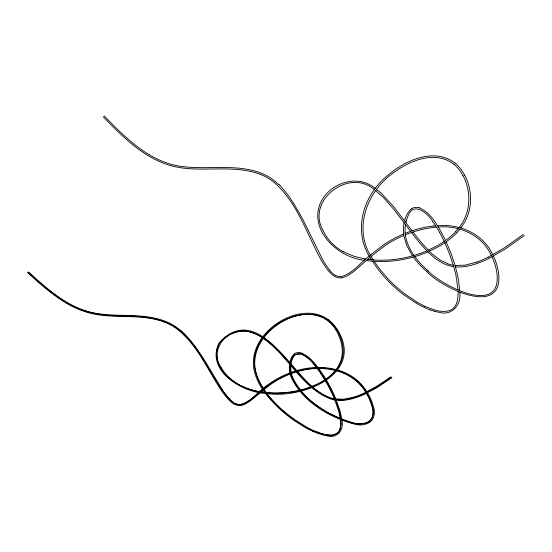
<?xml version="1.0" encoding="UTF-8"?>
<svg xmlns="http://www.w3.org/2000/svg" width="552" height="552" viewBox="0 0 552 552"><rect width="100%" height="100%" fill="white"/><g stroke="black" fill="none" stroke-linecap="round" stroke-linejoin="round"><path stroke-width="0.83" d="M405.499 224.56C403.595 235.525 407.7 246.585 414.014 255.431M405.879 222.504L406.272 220.876M292.367 359.035C296.803 347.47 309.327 358.013 313.543 363.954M455.365 163.364C434.921 147.377 406.258 159.749 388.849 174.522C362.981 194.29 351.631 232.012 371.572 259.813M459.091 227.507C470.808 213.127 471.705 191.868 463.087 175.764M459.816 229.156L456.946 232.461M458.125 228.721L455.607 231.612M370.068 257.239L354.729 270.721A102.686 85.801 19.6 0 1 353.176 271.95L347.615 275.703L343.309 277.497A12.303 9.908 13 0 1 342.302 277.718L341.274 277.856M369.336 255.907C360.139 262.862 352.7 273.764 340.998 276.6A7.293 5.858 12.9 0 1 337.865 276.338L335.464 275.372M371.213 256.252L385.282 245.426A118.121 90.997 3.9 0 1 397.909 238.16L403.795 235.449L403.45 228.48A55.448 45.692 1.6 0 1 404.14 222.739M370.495 254.914L384.33 244.301A119.881 92.35 3.9 0 1 397.688 236.656L403.609 233.965M523.227 234.496L504.825 247.558L488.272 257.156M524.4 235.511L504.832 249.304L489.162 258.295A114.809 99.029 2.5 0 1 483.904 260.772C475.003 264.636 465.322 267.651 455.503 266.851M411.378 208.987L410.674 209.546A13.772 11.537 4.8 0 0 410.019 210.146L407.693 213.162L405.589 217.578A47.851 39.523 2.2 0 0 404.588 220.772M390.823 376.857L376.409 386.51L363.23 393.541A84.773 64.294 14.3 0 1 354.115 397.067M391.892 377.678L376.554 387.877L364.065 394.459A98.152 74.899 14.8 0 1 359.821 396.253C351.686 399.413 342.723 401.483 333.994 399.855A23.598 17.257 12.7 0 1 330.965 399.124C302.51 388.442 289.276 357.758 265.857 340.253C257.439 333.436 245.868 328.612 235.138 332.67C220.607 336.437 211.395 354.191 220.993 367.28M270.445 384.516L251.036 400.345A89.603 65.053 21.8 0 1 249.801 401.269L245.316 404.071L241.769 405.361A10.736 7.604 18 0 1 240.927 405.506L240.058 405.582A7.762 5.486 17.9 0 1 236.849 405.23L234.345 404.243A13.407 9.515 17.9 0 1 231.964 402.732L227.983 399.096L223.325 393.252A118.038 87.796 13.6 0 1 222.145 391.568C207.511 369.792 197.174 343.82 175.446 327.853A37.964 27.248 23.2 0 0 164.751 322.189M391.354 377.264C378.313 386.566 364.41 395.48 348.574 399.034C328.723 403.719 311.859 388.36 299.66 374.691C282.217 355.302 252.595 313.743 223.802 338.548C210.567 349.388 217.778 369.24 229.342 378.355C247.689 393.466 273.219 395.336 295.858 391.561C315.93 387.421 340.156 376.505 343.137 353.742A59.595 44.677 16.1 0 0 339.797 335.568C324.1 298.004 272.308 315.62 258.253 345.455C246.068 369.847 264.325 394.418 281.941 410.239C296.61 421.983 312.991 434.652 332.545 435.487L339.245 432.064L341.343 423.957L339.597 412.165A177.965 121.626 20.9 0 0 319.104 370.033L310.065 359.428L301.558 353.646L294.63 354.522C289.738 359.414 289.469 367.177 290.766 373.58C296.596 391.596 312.494 403.609 328.067 413.041C340.743 418.954 356.012 428.159 370.061 421.514C377.34 412.254 370.668 399.558 365.493 390.892C354.826 374.173 334.195 366.749 314.971 368.143C295.913 369.557 277.435 377.113 262.911 389.539C255.659 394.977 249.518 403.029 240.292 405.058L233.42 403.146C213.32 384.268 205.454 355.971 186.01 336.327C169.567 317.71 143.982 315.944 120.847 315.841C100.919 315.91 80.509 312.253 63.735 300.923C50.812 292.705 39.254 282.596 28.035 272.239M294.692 353.659L294.133 354.073A11.84 8.791 14.8 0 0 293.63 354.522L291.877 356.799L290.421 360.173A40.986 30.256 13.1 0 0 289.814 362.636A46.43 34.265 12.8 0 0 291.484 378.023C303.041 401.525 327.736 416.394 352.238 423.474C366.01 428.421 378.913 420.589 372.911 405.189A71.077 50.598 14.4 0 0 366.825 391.823C350.982 365.086 314.219 362.512 287.937 373.669A108.868 75.445 11.9 0 0 268.852 384.13C258.805 390.312 251.629 401.849 239.74 404.582A6.369 4.499 17.9 0 1 237.049 404.292L234.931 403.457M427.924 251.94C408.639 260.033 387.166 263.442 366.39 260.489M458.036 289.952L455.855 274.799L453.772 266.657L452.743 266.492A27.538 22.473 2.1 0 1 449.3 265.705C440.503 263.173 433.168 257.28 426.848 250.87C408.287 258.626 387.67 261.958 367.653 259.364M405.347 234.793L411.44 232.495L419.934 243.204L426.848 250.87M405.189 233.31L413.372 230.35A86.422 67.958 4.3 0 1 433.734 225.968M477.004 262.041L465.157 265.153L455.11 265.491L451.232 253.872L446.188 241.797M354.101 397.047L343.551 399.227L334.098 398.841A22.86 16.726 12.7 0 1 329.696 397.647L323.286 394.701L316.503 390.119A78.646 59.243 10.7 0 1 313.012 387.249C287.902 366.528 255.569 303.393 219.234 342.688C204.882 370.723 242.963 393.038 266.775 393.486C302.441 399.13 365.734 373.863 337.003 329.04M296.452 371.993C321.022 363.975 352.963 369.067 366.335 393.403A69.531 49.494 14.4 0 1 371.544 405.272C377.382 420.382 364.913 427.31 351.652 422.321C327.743 415.042 303.372 400.448 292.512 377.099A45.243 33.389 12.8 0 1 290.863 365.624M433.741 226.016L435.694 225.837M436.542 227.169L433.989 227.396A86.54 67.972 4.3 0 0 411.475 232.564M437.501 225.713C459.561 223.498 483.393 233.917 492.798 254.782M438.343 227.058C459.643 225.085 482.427 235.407 491.363 255.562M453.344 265.257L453.109 265.215A26.682 21.783 2.1 0 1 447.969 263.877L440.579 260.316L433.182 254.831A93.012 77.37 -3.3 0 1 429.373 251.312L421.887 243.19L412.965 231.978M365.734 259.081L354.322 256.404L343.137 251.629M364.499 260.185C336.892 257.881 305.518 227.148 322.609 198.975C333.408 181.636 359.117 174.466 375.381 188.591M434.383 311.238L432.333 310.624A52.095 41.676 3.6 0 1 430.312 309.934M301.599 353.087C312.149 357.586 318.504 368.136 324.673 377.237A180.187 123.117 21 0 1 329.578 385.779A191.806 130.375 21.4 0 1 335.864 399.124L339.646 409.846A110.579 77.156 18 0 1 341.536 417.995C344.8 428.518 338.245 439.406 326.308 435.68A29.704 21.1 13 0 1 321.781 434.631L319.987 434.093A44.822 32.147 12.9 0 1 318.214 433.486A57.049 41.227 12.7 0 1 312.874 431.326M419.658 207.931C432.478 213.741 438.799 227.886 445.147 239.582M164.751 322.182C141.968 313.536 117.058 318.739 93.564 313.95C67.427 308.561 46.747 289.993 27.6 272.557M260.606 174.432C233.958 164.289 204.944 172.293 177.468 167.187C146.963 161.432 124.014 138.11 103.141 116.803M313.426 430.512L322.078 433.734A28.166 20.01 13 0 0 326.391 434.728L330.441 435.093L333.836 434.755A10.033 7.045 13 0 0 337.61 432.913C341.522 429.063 340.812 422.915 340.149 417.961A109.406 76.328 18 0 0 338.307 410.039M424.999 306.367L434.838 310.086A32.658 25.882 4.4 0 0 439.813 311.162L444.553 311.459L448.603 310.886A11.613 9.087 4.8 0 0 453.268 308.395C456.683 305.228 457.636 300.357 457.994 295.906A75.41 59.83 9.4 0 0 458.084 291.408M240.907 385.51C277.104 405.72 367.335 384.392 335.713 329.482M417.146 302.227L404.457 293.664A159.004 131.88 -4.3 0 1 387.297 278.056L379.645 269.045L374.235 261.324M374.484 189.778C349.775 167.649 306.263 199.686 322.665 229.846M328.302 319.684C310.534 306.76 285.729 314.964 270.694 328.35C259.619 337.921 251.629 352.562 253.644 367.522C255.893 382.826 266.154 395.536 276.766 406.155A135.654 102.237 10.1 0 0 294.181 420.548L305.746 427.765A78.039 57.091 12.1 0 0 312.867 431.34M327.357 320.498C311.521 308.878 289.483 315.44 275.179 326.432C262.752 335.768 253.154 350.941 254.941 366.956C257.032 382.998 268.072 396.17 279.271 407.072A134.06 101.016 10.1 0 0 295.003 419.886L306.436 427.013A77.28 56.552 12.1 0 0 313.419 430.519M375.795 190.764L383.136 197.264A104.487 84.877 16 0 1 384.703 198.851L394.721 210.415L410.536 231.295M454.137 164.475C436.197 150.213 410.902 159.949 394.563 172.038C366.335 191.006 351.838 230.702 373.387 259.964M180.98 330.779L176.295 327.136A39.406 28.276 23.2 0 0 165.193 321.229C143.472 312.867 119.763 317.117 97.242 313.529C69.821 309.361 48.217 289.91 28.462 271.915M428.014 270.832C442.145 285.984 503.431 317.462 496.731 271.798A80.35 64.218 6.5 0 0 491.956 256.852M426.848 271.688C441.904 288.082 505.128 318.856 498.38 271.632A82.262 65.75 6.5 0 0 493.405 256.08M278.974 184.768L273.785 180.29A45.071 37.212 22.5 0 0 261.213 173.183C236.277 163.523 209.125 169.843 183.25 166.656C150.572 163.13 125.987 138.255 104.204 115.927M229.439 399.089L224.519 392.996A119.674 89.093 13.4 0 1 223.353 391.327L203.536 358.683L194.725 345.807M329.44 270.059L324.265 262.524A139.884 116.776 2.1 0 1 323.058 260.447L302.931 219.62L293.774 203.488M412.054 230.777L393.962 207.028L381.984 194.049A69.511 57.539 13.9 0 0 376.699 189.557M432.637 221.393C427.869 213.307 413.455 200.99 408.025 216.025A41.842 34.61 2.6 0 0 406.279 220.876M412.489 255.866L406.658 245.426L403.802 235.497M320.395 372.945L327.377 384.371A190.026 129.175 21.4 0 1 334.822 400L338.328 410.039M372.414 261.193L378.327 269.666L384.433 277.014A160.915 133.474 -4.3 0 0 403.408 294.547L416.256 303.207A91.259 74.285 1.3 0 0 424.246 307.429A66.44 53.523 2.9 0 0 430.312 309.941M439.758 232.64L444.222 241.369M464.687 175.122C472.512 189.957 472.822 209.042 463.839 223.457A65.881 56.118 6 0 1 460.761 227.948M444.857 242.728L449.673 254.293L453.772 266.657M455.11 265.491L457.981 277.076A157.099 123.883 15.7 0 1 458.671 280.933L459.678 290.642M459.712 292.07C461.796 303.89 452.26 316.144 439.606 312.363A34.445 27.296 4.4 0 1 434.389 311.231M313.57 363.947A106.957 75.514 18.5 0 1 320.36 372.952M290.883 365.624A39.502 29.166 13.1 0 1 292.332 359.028M239.816 385.041A42.794 31.505 17.4 0 1 221.09 367.259M270.508 384.565A103.176 71.643 12.1 0 1 296.362 371.855M294.609 353.591A7.114 5.292 15 0 1 301.62 353.038M234.855 403.54A18.865 13.441 17.7 0 1 229.556 399.041M181.132 330.682A87.609 61.065 24 0 1 194.58 345.856M327.419 320.443A37.219 28.131 15 0 1 335.63 329.51M328.371 319.629A38.461 29.07 15 0 1 336.927 329.061M335.368 275.476A21.645 17.533 12.2 0 1 329.585 269.997M279.167 184.63A99.857 79.792 24.4 0 1 293.595 203.55M341.274 277.856A8.887 7.148 12.9 0 1 337.534 277.539L334.691 276.4A15.373 12.399 12.7 0 1 332.049 274.585L327.729 270.128L322.83 262.904A137.876 115.078 2.5 0 1 321.616 260.813C306.484 233.765 297.431 201.57 272.716 181.249A43.422 35.852 22.5 0 0 260.606 174.446M428.076 270.784A103.189 85.167 -2.9 0 1 414.828 256.632M457.125 232.585A91.597 79.026 8 0 1 429.256 251.139M488.258 257.135A99.16 84.773 2.2 0 1 477.018 262.062M455.455 163.288A44.864 38.336 3.7 0 1 464.584 175.156M455.786 231.737A90.004 77.653 8 0 1 428.186 250.063M454.22 164.399A43.415 37.094 3.8 0 1 462.983 175.798M432.671 221.373A122.434 98.415 13.8 0 1 439.723 232.654M426.91 271.639A104.963 86.629 -2.9 0 1 413.303 257.066M424.992 306.374A90.376 73.588 1.2 0 1 417.153 302.22M343.075 251.719A49.39 41.448 10.3 0 1 322.789 229.818M411.288 208.897A8.273 6.948 5.1 0 1 419.686 207.869"/></g></svg>
